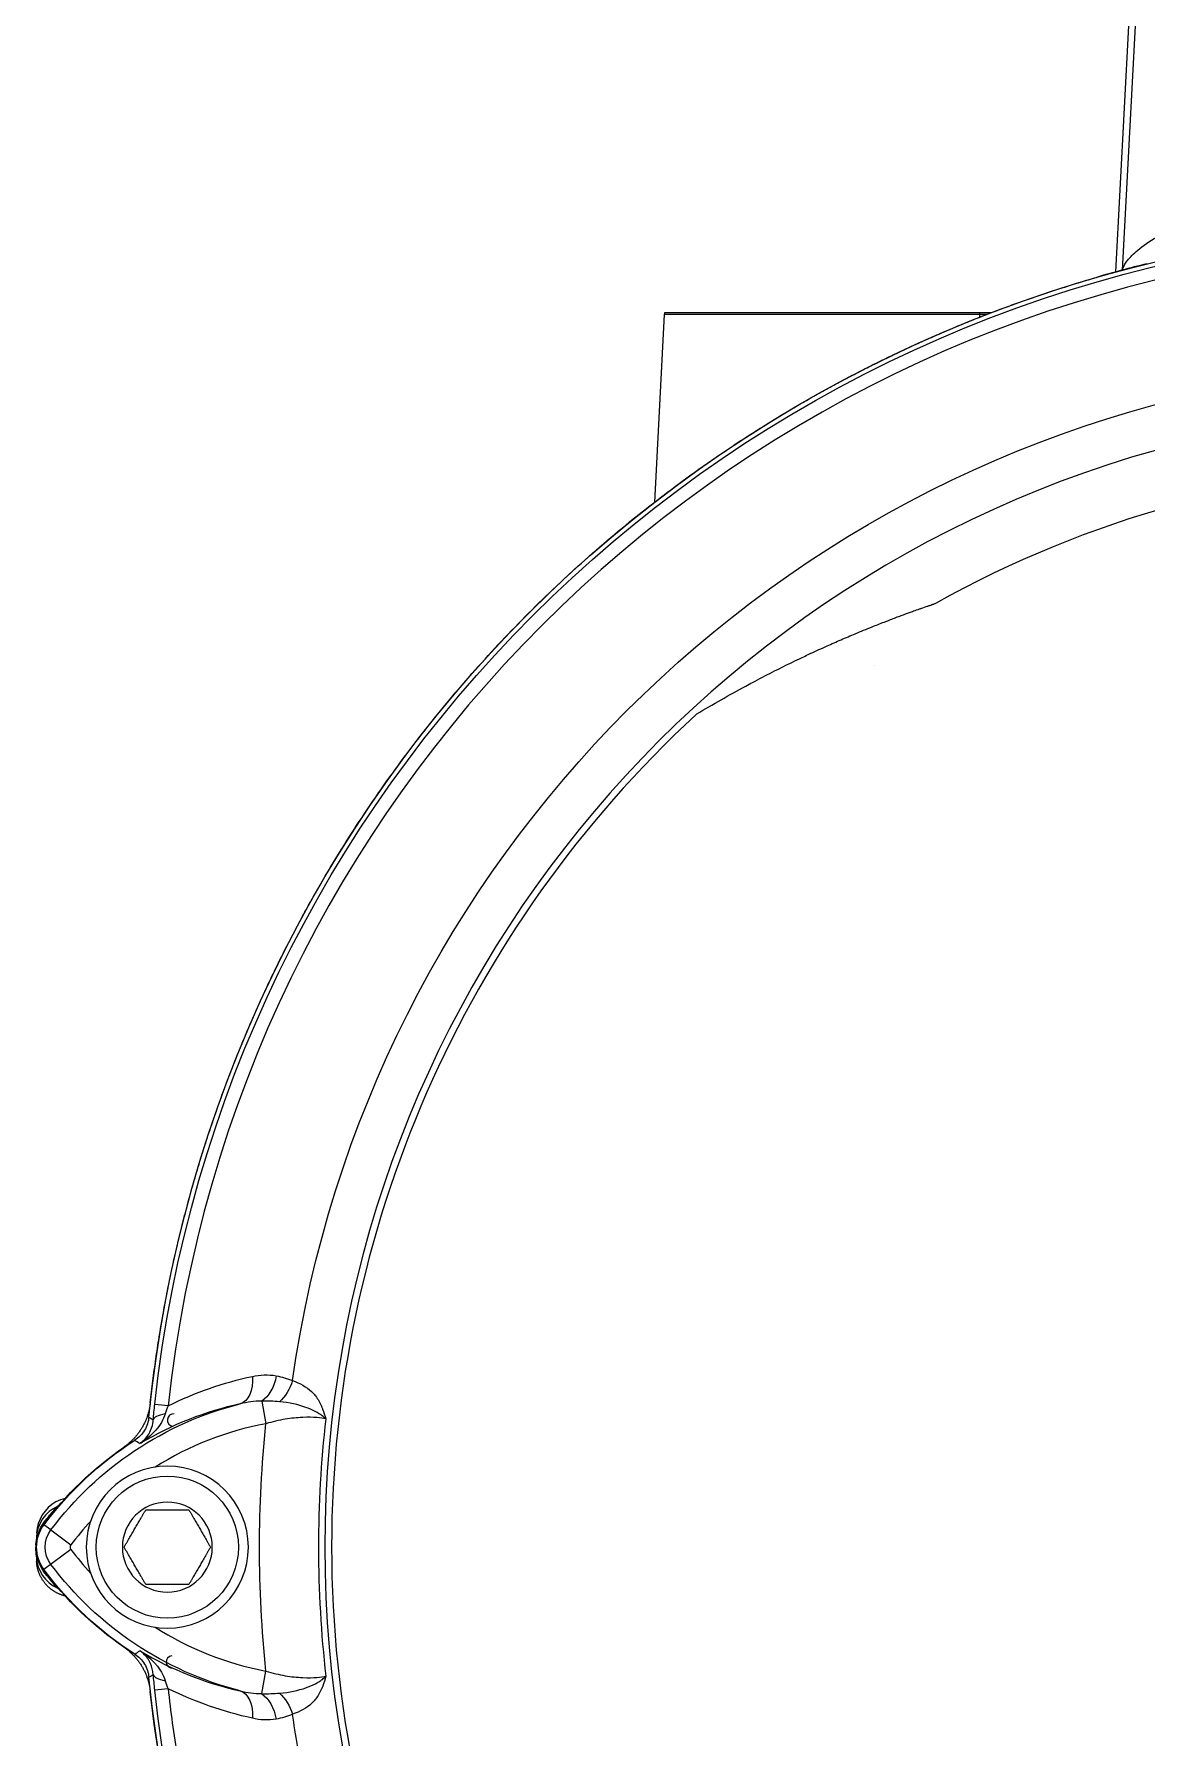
# Model space of a CAD drawing. Header units: millimetres. Extents: x 553637 to 584936, y 5008 to 53898.
# Drawn here: x 559888.7 to 559978, y 37716.2 to 37852.8 of the extents above; entities that cross this region are included whole.
import ezdxf

# ---------------------------------------------------------------- set-up
doc = ezdxf.new("R2010")
doc.units = ezdxf.units.MM
doc.header["$LTSCALE"] = 10
doc.header["$MEASUREMENT"] = 0
doc.layers.add('2', color=2, linetype='Continuous')

msp = doc.modelspace()

# ---------------------------------------------------------------- linework, layer by layer
at = {"layer": '2', "extrusion": (-1, 1.31047e-06, 1.33332e-29)}
for p, q in [((559975.52, 37833.75), (559976.55, 37853.49)), ((559976.05, 37833.89), (559977.08, 37853.49)), ((559938.52, 37815.3), (559939.31, 37830.34)), ((559965.15, 37830.34), (559939.31, 37830.34)), ((559964.61, 37830.13), (559964.61, 37830.34)), ((559964.39, 37808.94), (559964.39, 37808.94)), ((559966.84, 37810.13), (559966.84, 37810.13)), ((559966.97, 37810.19), (559966.97, 37810.19)), ((559899.47, 37742.82), (559898.4, 37742.94)), ((559906.98, 37743.2), (559907.32, 37741.39)), ((559888.95, 37732.64), (559888.95, 37732.64)), ((559889.07, 37732.64), (559889.07, 37732.64)), ((559889.1, 37732.64), (559889.09, 37732.64)), ((559890.07, 37732.87), (559889.51, 37733.28)), ((559890.07, 37732.87), (559891.67, 37731.67)), ((559888.87, 37731.65), (559888.86, 37731.49)), ((559888.87, 37731.32), (559888.86, 37731.49)), ((559888.9, 37732.27), (559888.87, 37731.66)), ((559888.87, 37731.65), (559888.87, 37731.65)), ((559888.9, 37730.7), (559888.87, 37731.32)), ((559888.87, 37731.32), (559888.87, 37731.32)), ((559891.67, 37731.31), (559889.51, 37729.69)), ((559888.9, 37730.7), (559888.92, 37730.33)), ((559888.95, 37730.33), (559888.95, 37730.33)), ((559889.07, 37730.33), (559889.07, 37730.33)), ((559889.1, 37730.33), (559889.09, 37730.33)), ((559906.98, 37719.74), (559907.32, 37721.55)), ((559899.47, 37720.14), (559898.41, 37720.03))]:
    msp.add_line(p, q, dxfattribs=at)
at = {"layer": '2', "extrusion": (3.3667e-22, 2.56909e-16, -1)}
for radius in [6.5, 3.61]:
    msp.add_circle((-559899.41, 37731.49), radius, dxfattribs=at)
at = {"layer": '2'}
msp.add_circle((559899.41, 37731.49), 5.7, dxfattribs=at)
at = {"layer": '2', "extrusion": (3.3667e-22, 2.56909e-16, -1)}
for centre, radius, start, end in [((-560003.41, 37731.49), 105.99, 5.6479, 84.351), ((-560003.41, 37731.49), 105.63, 6.2249, 83.7714), ((-559977.01, 37830.01), 4.5, 46.952, 47.1597), ((-560003.41, 37731.49), 94.9, 8.0915, 81.884), ((-560003.41, 37731.49), 86.73, 60.7815, 115.472), ((-559911.93, 37716.51), 27.3, 36.8037, 75.8341), ((-560003.41, 37731.49), 96.6, 354.0969, 5.8832), ((-559911.93, 37716.51), 27.99, 36.8053, 57.2755), ((-559891.91, 37731.49), 2.99, 323.1302, 36.87), ((-559891.91, 37731.49), 2.3, 323.1302, 36.87), ((-559912.07, 37746.61), 28.2, 302.7999, 323.1302), ((-559912.07, 37746.61), 27.5, 284.3449, 323.1302), ((-560003.41, 37731.49), 105.99, 275.6479, 354.351), ((-560003.41, 37731.49), 106, 346.1362, 353.7262), ((-560003.41, 37731.49), 105.63, 276.2249, 353.7714), ((-560003.41, 37731.49), 94.9, 348.833, 351.884)]:
    msp.add_arc(centre, radius, start, end, dxfattribs=at)
at = {"layer": '2'}
for centre, radius, start, end in [((560003.41, 37731.49), 104.56, 96.2287, 173.7751), ((560003.41, 37731.49), 106, 103.8639, 106.1361), ((560003.41, 37731.49), 91.36, 101.9162, 258.0836), ((560003.41, 37731.49), 90.82, 132.7093, 227.2905), ((559899.91, 37741.68), 0.5, 84.6504, 264.6504), ((559911.93, 37716.51), 25.3, 100.5032, 122.2334), ((560003.41, 37731.49), 91.87, 173.5709, 186.4725), ((559911.93, 37716.51), 25.3, 137.5579, 143.2015), ((559891.91, 37731.49), 0.3, 143.13, 216.8698), ((559912.07, 37746.61), 25.5, 216.8698, 222.457), ((559912.07, 37746.61), 25.5, 237.6578, 259.2591), ((559899.82, 37722.28), 0.5, 95.3547, 275.3547), ((560003.41, 37731.49), 104.56, 186.2287, 189.2707)]:
    msp.add_arc(centre, radius, start, end, dxfattribs=at)
for centre, major_axis, ratio, start_param, end_param in [((559963.65, 37830.24), (0, 2), 0.479426, 4.764738, 4.837585), ((559891.9, 37732.11), (-3, 0.16), 0.97809, -1.076074, 0.000001), ((559887.68, 37735.89), (-2.32, 1.9), 0.582278, 2.966863, 3.128208), ((559891.9, 37730.86), (-3, -0.16), 0.97809, -0.000001, 1.076072), ((559887.6, 37727.19), (-2.35, -1.87), 0.608269, 3.141395, 3.297655), ((559887.68, 37727.08), (-2.32, -1.9), 0.582316, 3.154977, 3.31633), ((559901.27, 37721.55), (-2.99, -0.26), 0.276748, 0.036326, 0.799906), ((560003.61, 37731.54), (-96.96, -28.77), 0.99897, 6.10349, 6.103504)]:
    msp.add_ellipse(centre, major_axis=major_axis, ratio=ratio, start_param=start_param, end_param=end_param, dxfattribs=at)
at = {"layer": '2', "extrusion": (3.3667e-22, 2.56909e-16, -1)}
for centre, major_axis, ratio, start_param, end_param in [((559904.64, 37745.4), (0.55, -2.44), 0.617656, 4.940677, 6.238795), ((559906.56, 37745.46), (-0.44, -2.46), 0.64256, 4.69005, 5.751407), ((559907.86, 37745.07), (-0.94, -2.32), 0.6313, 4.555752, 5.39257), ((559897.06, 37734.09), (-0.98, -8.97), 0.000013, 3.112346, 3.141593), ((559901.27, 37741.42), (-2.99, 0.26), 0.275932, 0.036317, 0.800399), ((559907.02, 37721.51), (17.52, 16.86), 0.864581, -1.756097, -1.385496), ((559887.6, 37735.78), (-2.35, 1.87), 0.608244, 3.141615, 3.297848), ((559889.32, 37737.42), (-1.7, 2.47), 0.632215, 3.351442, 3.380329), ((559888.06, 37733.2), (1.07, -0.48), 0.276188, -0.040809, -0.001126), ((559885.48, 37736.28), (-3.99, 2.99), 0.124507, 3.117777, 3.141693), ((559888.27, 37729.86), (-0.86, -0.389), 0.307776, -3.140354, -3.09613), ((559907.02, 37741.46), (17.52, -16.86), 0.864581, 1.385496, 1.756097), ((559887.5, 37728.21), (-1.96, -1.47), 0.177495, -3.141663, -3.107576), ((559889.32, 37725.55), (-1.7, -2.47), 0.632215, 2.902856, 2.931733), ((559893.85, 37727.41), (-2.07, 3.94), 0.021561, -3.10066, -3.097544), ((559897.08, 37728.69), (0.96, -8.79), 0.000014, 0.001504, 0.029771), ((559904.64, 37717.54), (-0.55, -2.44), 0.61716, 3.185961, 4.481982), ((559906.55, 37717.47), (0.42, -2.46), 0.642659, 3.667819, 4.729172), ((559907.86, 37717.86), (-0.93, 2.32), 0.631919, 0.889349, 1.723254)]:
    msp.add_ellipse(centre, major_axis=major_axis, ratio=ratio, start_param=start_param, end_param=end_param, dxfattribs=at)
at = {"layer": '2'}
for points, degree, knots in [([(559976.05, 37833.9), (559976.08, 37834.08), (559976.18, 37834.3), (559976.35, 37834.54), (559976.38, 37834.58), (559976.41, 37834.62), (559976.44, 37834.67), (559976.65, 37834.92), (559976.93, 37835.2), (559977.28, 37835.5), (559977.69, 37835.84), (559978.21, 37836.21), (559978.82, 37836.57), (559979.17, 37836.78), (559979.54, 37836.99), (559979.94, 37837.19), (559980.96, 37837.7), (559982.14, 37838.19), (559983.42, 37838.58)], 3, [0.3969928, 0.3969928, 0.3969928, 0.3969928, 0.5, 0.5, 0.5, 0.5179289, 0.5179289, 0.5179289, 0.625, 0.625, 0.625, 0.75, 0.75, 0.75, 0.8207363, 0.8207363, 0.8207363, 1, 1, 1, 1]), ([(559898.04, 37743.07), (559899.61, 37757.28), (559903.56, 37771.23), (559909.86, 37784.37), (559924.53, 37805.06), (559944.42, 37820.54), (559953.74, 37826.06), (559963.66, 37830.33), (559973.95, 37833.31)], 5, [-0.9995562, -0.9995562, -0.9995562, -0.9995562, -0.9995562, -0.9995562, -0.5, -0.5, -0.5, -0.1256485, -0.1256485, -0.1256485, -0.1256485, -0.1256485, -0.1256485]), ([(559939.32, 37830.49), (559939.32, 37830.49), (559939.36, 37830.49), (559939.67, 37830.49), (559940.35, 37830.49), (559942.48, 37830.49), (559943.92, 37830.49), (559947.37, 37830.49), (559949.36, 37830.49), (559953.62, 37830.49), (559955.86, 37830.49), (559959.21, 37830.49), (559960.34, 37830.49), (559962.53, 37830.49), (559963.59, 37830.49), (559964.6, 37830.49)], 3, [1.83403, 1.83403, 1.83403, 1.83403, 2.02299, 2.02299, 2.690662, 2.690662, 3.358333, 3.358333, 4.025917, 4.025917, 4.693537, 4.693537, 5.037705, 5.037705, 5.38188, 5.38188, 5.38188, 5.38188]), ([(559941.9, 37798.31), (559943.18, 37799.07), (559944.49, 37799.82), (559945.82, 37800.54), (559946, 37800.64), (559946.18, 37800.74), (559946.37, 37800.83), (559946.89, 37801.11), (559947.42, 37801.39), (559947.95, 37801.66), (559948.19, 37801.78), (559948.44, 37801.9), (559948.68, 37802.03), (559949.16, 37802.26), (559949.64, 37802.5), (559950.12, 37802.73), (559950.43, 37802.88), (559950.74, 37803.02), (559951.05, 37803.17), (559951.48, 37803.37), (559951.91, 37803.56), (559952.34, 37803.76), (559952.71, 37803.93), (559953.09, 37804.09), (559953.47, 37804.26), (559953.85, 37804.42), (559954.23, 37804.58), (559954.61, 37804.74), (559955.05, 37804.93), (559955.5, 37805.11), (559955.95, 37805.29), (559956.27, 37805.42), (559956.59, 37805.55), (559956.92, 37805.67), (559957.02, 37805.71), (559957.11, 37805.75), (559957.21, 37805.78), (559957.5, 37805.9), (559957.8, 37806.01), (559958.09, 37806.12), (559958.22, 37806.17), (559958.35, 37806.22), (559958.48, 37806.26), (559958.7, 37806.34), (559958.91, 37806.42), (559959.12, 37806.5), (559959.18, 37806.52), (559959.23, 37806.54), (559959.28, 37806.56), (559959.44, 37806.61), (559959.61, 37806.67), (559959.77, 37806.73), (559959.81, 37806.74), (559959.84, 37806.75), (559959.88, 37806.77), (559960.06, 37806.83), (559960.24, 37806.89), (559960.42, 37806.96), (559960.44, 37806.96), (559960.46, 37806.97), (559960.48, 37806.98), (559960.52, 37806.99), (559960.55, 37807), (559960.58, 37807.01), (559960.64, 37807.03), (559960.69, 37807.05), (559960.75, 37807.07), (559960.76, 37807.07), (559960.77, 37807.08), (559960.78, 37807.08), (559960.8, 37807.08), (559960.81, 37807.09), (559960.83, 37807.1), (559960.84, 37807.1), (559960.86, 37807.1), (559960.87, 37807.11), (559960.88, 37807.11), (559960.9, 37807.12), (559960.91, 37807.12), (559960.94, 37807.13), (559960.96, 37807.14), (559960.99, 37807.15), (559961.02, 37807.16), (559961.04, 37807.17), (559961.07, 37807.18)], 3, [0.0005055, 0.0005055, 0.0005055, 0.0005055, 0.2204479, 0.2204479, 0.2204479, 0.2503791, 0.2503791, 0.2503791, 0.3360249, 0.3360249, 0.3360249, 0.3753159, 0.3753159, 0.3753159, 0.4515996, 0.4515996, 0.4515996, 0.5002528, 0.5002528, 0.5002528, 0.5671758, 0.5671758, 0.5671758, 0.6251896, 0.6251896, 0.6251896, 0.6827515, 0.6827515, 0.6827515, 0.7501264, 0.7501264, 0.7501264, 0.7983272, 0.7983272, 0.7983272, 0.8125948, 0.8125948, 0.8125948, 0.8561154, 0.8561154, 0.8561154, 0.8750632, 0.8750632, 0.8750632, 0.9062974, 0.9062974, 0.9062974, 0.9139056, 0.9139056, 0.9139056, 0.9375316, 0.9375316, 0.9375316, 0.9427906, 0.9427906, 0.9427906, 0.9687658, 0.9687658, 0.9687658, 0.9717018, 0.9717018, 0.9717018, 0.9765743, 0.9765743, 0.9765743, 0.9843829, 0.9843829, 0.9843829, 0.9861196, 0.9861196, 0.9861196, 0.9882872, 0.9882872, 0.9882872, 0.9902393, 0.9902393, 0.9902393, 0.9921914, 0.9921914, 0.9921914, 0.9960957, 0.9960957, 0.9960957, 1, 1, 1, 1]), ([(559909.45, 37744.84), (559910.06, 37744.64), (559910.57, 37744.34), (559910.98, 37743.96), (559911.07, 37743.87), (559911.16, 37743.78), (559911.24, 37743.68), (559911.26, 37743.65), (559911.28, 37743.63), (559911.3, 37743.61), (559911.49, 37743.36), (559911.65, 37743.08), (559911.78, 37742.79), (559911.78, 37742.77), (559911.79, 37742.75), (559911.8, 37742.73), (559911.81, 37742.71), (559911.82, 37742.69), (559911.83, 37742.66), (559911.84, 37742.63), (559911.86, 37742.59), (559911.87, 37742.56), (559911.97, 37742.3), (559912.05, 37742.04), (559912.12, 37741.77)], 3, [0, 0, 0, 0, 0.002489751, 0.002489751, 0.002489751, 0.003064309, 0.003064309, 0.003064309, 0.003199855, 0.003199855, 0.003199855, 0.004596464, 0.004596464, 0.004596464, 0.004691186, 0.004691186, 0.004691186, 0.004787983, 0.004787983, 0.004787983, 0.004955562, 0.004955562, 0.004955562, 0.006128618, 0.006128618, 0.006128618, 0.006128618]), ([(559899.24, 37742.19), (559899.09, 37741.7), (559898.82, 37741.26), (559898.49, 37740.88), (559898.47, 37740.86), (559898.45, 37740.84), (559898.43, 37740.82), (559898.07, 37740.42), (559897.65, 37740.07), (559897.21, 37739.79)], 3, [0, 0, 0, 0, 0.001518095, 0.001518095, 0.001518095, 0.001601822, 0.001601822, 0.001601822, 0.003203644, 0.003203644, 0.003203644, 0.003203644]), ([(559912.12, 37741.77), (559912.04, 37741.85), (559911.95, 37741.94), (559911.84, 37742.02), (559911.8, 37742.05), (559911.76, 37742.08), (559911.72, 37742.1), (559911.67, 37742.14), (559911.61, 37742.18), (559911.55, 37742.21), (559911.52, 37742.23), (559911.48, 37742.26), (559911.44, 37742.28), (559911.23, 37742.4), (559910.98, 37742.52), (559910.71, 37742.63), (559910.65, 37742.65), (559910.58, 37742.68), (559910.51, 37742.7), (559909.91, 37742.92), (559909.2, 37743.09), (559908.4, 37743.15)], 3, [0, 0, 0, 0, 0.000814772, 0.000814772, 0.000814772, 0.001086363, 0.001086363, 0.001086363, 0.001448484, 0.001448484, 0.001448484, 0.00167159, 0.00167159, 0.00167159, 0.002896968, 0.002896968, 0.002896968, 0.003189559, 0.003189559, 0.003189559, 0.005793936, 0.005793936, 0.005793936, 0.005793936]), ([(559897.93, 37741.92), (559897.91, 37741.73), (559897.87, 37741.55), (559897.76, 37741.19), (559897.67, 37741.02), (559897.48, 37740.7), (559897.36, 37740.55), (559897.1, 37740.28), (559896.95, 37740.16), (559896.79, 37740.06)], 3, [0, 0, 0, 0, 0.0556198, 0.0556198, 0.1126851, 0.1126851, 0.1697507, 0.1697507, 0.2253703, 0.2253703, 0.2253703, 0.2253703]), ([(559897.21, 37739.79), (559897.48, 37739.98), (559897.73, 37740.24), (559897.92, 37740.55), (559897.93, 37740.57), (559897.94, 37740.58), (559897.94, 37740.6), (559898.12, 37740.9), (559898.25, 37741.27), (559898.28, 37741.71)], 3, [0, 0, 0, 0, 0.001607954, 0.001607954, 0.001607954, 0.001677327, 0.001677327, 0.001677327, 0.003215958, 0.003215958, 0.003215958, 0.003215958]), ([(559912.12, 37741.77), (559911.78, 37741.85), (559911.13, 37741.93), (559910.29, 37741.89), (559910.27, 37741.89), (559910.26, 37741.89), (559910.24, 37741.89), (559909.82, 37741.87), (559909.35, 37741.82), (559908.87, 37741.75), (559908.36, 37741.66), (559907.84, 37741.54), (559907.32, 37741.39)], 3, [0, 0, 0, 0, 0.003114101, 0.003114101, 0.003114101, 0.003164388, 0.003164388, 0.003164388, 0.004710954, 0.004710954, 0.004710954, 0.006328776, 0.006328776, 0.006328776, 0.006328776]), ([(559891.22, 37735.4), (559890.96, 37735.34), (559890.7, 37735.24), (559890.47, 37735.11), (559889.58, 37734.62), (559888.97, 37733.66), (559888.92, 37732.64)], 3, [0, 0, 0, 0, 0.1839314, 0.1839314, 0.1839314, 0.8782042, 0.8782042, 0.8782042, 0.8782042]), ([(559890.61, 37734.77), (559890.39, 37734.56), (559890.18, 37734.34), (559890, 37734.09), (559889.92, 37733.99), (559889.85, 37733.89), (559889.78, 37733.78)], 3, [0, 0, 0, 0, 0.7104144, 0.7104144, 0.7104144, 0.9999989, 0.9999989, 0.9999989, 0.9999989]), ([(559888.87, 37731.65), (559888.88, 37731.94), (559888.94, 37732.24), (559889.15, 37732.79), (559889.29, 37733.06), (559889.47, 37733.29)], 3, [0, 0, 0, 0, 0.0887128, 0.0887128, 0.1774254, 0.1774254, 0.1774254, 0.1774254]), ([(559888.87, 37731.65), (559888.89, 37731.97), (559888.95, 37732.28), (559889.08, 37732.62), (559889.1, 37732.65), (559889.12, 37732.7), (559889.12, 37732.7), (559889.12, 37732.71), (559889.13, 37732.72), (559889.13, 37732.72), (559889.13, 37732.72), (559889.13, 37732.72), (559889.13, 37732.72), (559889.13, 37732.72)], 3, [0, 0, 0, 0, 0.953611, 0.953611, 1.07174, 1.07174, 1.093885, 1.093885, 1.102189, 1.102189, 1.102373, 1.102373, 1.102401, 1.102401, 1.102401, 1.102401]), ([(559889.13, 37732.72), (559889.1, 37732.66), (559889.06, 37732.57), (559889.04, 37732.51), (559889.04, 37732.5), (559889.04, 37732.5), (559889.04, 37732.49), (559889.02, 37732.45), (559889.01, 37732.42), (559889, 37732.39), (559889, 37732.38), (559889, 37732.38), (559889, 37732.37), (559888.99, 37732.34), (559888.98, 37732.31), (559888.97, 37732.29), (559888.97, 37732.28), (559888.97, 37732.28), (559888.97, 37732.27), (559888.97, 37732.26), (559888.96, 37732.25), (559888.96, 37732.24), (559888.95, 37732.21), (559888.95, 37732.19), (559888.95, 37732.18), (559888.94, 37732.15), (559888.93, 37732.13), (559888.93, 37732.11)], 3, [0, 0, 0, 0, 0.125, 0.125, 0.125, 0.135296, 0.135296, 0.135296, 0.224976, 0.224976, 0.224976, 0.25, 0.25, 0.25, 0.375, 0.375, 0.375, 0.412987, 0.412987, 0.412987, 0.5, 0.5, 0.5, 0.679747, 0.679747, 0.679747, 1, 1, 1, 1]), ([(559889.13, 37732.72), (559889.11, 37732.67), (559889.09, 37732.63), (559889.05, 37732.53), (559889.04, 37732.49), (559889.01, 37732.4), (559888.99, 37732.36), (559888.98, 37732.32)], 3, [0, 0, 0, 0, 0.1594685, 0.1594685, 0.3048524, 0.3048524, 0.4333728, 0.4333728, 0.4333728, 0.4333728]), ([(559889.01, 37732.41), (559889.02, 37732.44), (559889.03, 37732.46), (559889.04, 37732.5), (559889.04, 37732.51), (559889.04, 37732.51), (559889.04, 37732.52), (559889.07, 37732.58), (559889.1, 37732.67), (559889.13, 37732.73)], 3, [0, 0, 0, 0, 0.0749519, 0.0749519, 0.0749519, 0.0852487, 0.0852487, 0.0852487, 0.2102487, 0.2102487, 0.2102487, 0.2102487]), ([(559889.74, 37733.71), (559889.72, 37733.67), (559889.69, 37733.63), (559889.67, 37733.59), (559889.65, 37733.56), (559889.63, 37733.54), (559889.61, 37733.51), (559889.6, 37733.48), (559889.58, 37733.45), (559889.56, 37733.42), (559889.56, 37733.42), (559889.55, 37733.42), (559889.55, 37733.41), (559889.55, 37733.41), (559889.54, 37733.4), (559889.54, 37733.39), (559889.54, 37733.39), (559889.53, 37733.39), (559889.53, 37733.39), (559889.53, 37733.38), (559889.52, 37733.37), (559889.51, 37733.36), (559889.51, 37733.36), (559889.51, 37733.35), (559889.51, 37733.35), (559889.5, 37733.35), (559889.5, 37733.34), (559889.5, 37733.34), (559889.5, 37733.34), (559889.5, 37733.34), (559889.49, 37733.33), (559889.49, 37733.33), (559889.49, 37733.33), (559889.49, 37733.32), (559889.48, 37733.32), (559889.48, 37733.31), (559889.47, 37733.31)], 3, [0, 0, 0, 0, 0.312158, 0.312158, 0.312158, 0.547362, 0.547362, 0.547362, 0.782594, 0.782594, 0.782594, 0.8125, 0.8125, 0.8125, 0.863026, 0.863026, 0.863026, 0.875, 0.875, 0.875, 0.9375, 0.9375, 0.9375, 0.953125, 0.953125, 0.953125, 0.96875, 0.96875, 0.96875, 0.981602, 0.981602, 0.981602, 0.990464, 0.990464, 0.990464, 1, 1, 1, 1]), ([(559889.47, 37729.68), (559889.29, 37729.92), (559889.15, 37730.18), (559888.94, 37730.73), (559888.88, 37731.03), (559888.87, 37731.32)], 3, [0, 0, 0, 0, 0.0887127, 0.0887127, 0.1774254, 0.1774254, 0.1774254, 0.1774254]), ([(559889.13, 37730.25), (559889, 37730.54), (559888.91, 37730.86), (559888.88, 37731.22), (559888.87, 37731.27), (559888.87, 37731.32)], 3, [0, 0, 0, 0, 0.952451, 0.952451, 1.102407, 1.102407, 1.102407, 1.102407]), ([(559888.93, 37732.11), (559888.92, 37732.06), (559888.91, 37732.01), (559888.9, 37731.96), (559888.9, 37731.95), (559888.9, 37731.95), (559888.9, 37731.95)], 3, [0.6415608, 0.6415608, 0.6415608, 0.6415608, 0.9818051, 0.9818051, 0.9818051, 0.9999503, 0.9999503, 0.9999503, 0.9999503]), ([(559888.93, 37730.86), (559888.94, 37730.83), (559888.94, 37730.8), (559888.96, 37730.74), (559888.96, 37730.72), (559888.97, 37730.7), (559888.97, 37730.68), (559888.98, 37730.67), (559888.98, 37730.67), (559888.98, 37730.66), (559888.98, 37730.64), (559888.99, 37730.62), (559889, 37730.6), (559889, 37730.59), (559889, 37730.58), (559889.01, 37730.57), (559889.01, 37730.55), (559889.02, 37730.52), (559889.04, 37730.48), (559889.04, 37730.48), (559889.04, 37730.47), (559889.04, 37730.47), (559889.06, 37730.4), (559889.1, 37730.32), (559889.13, 37730.25)], 3, [0, 0, 0, 0, 0.499917, 0.499917, 0.499917, 0.624917, 0.624917, 0.624917, 0.6694489, 0.6694489, 0.6694489, 0.749917, 0.749917, 0.749917, 0.7853598, 0.7853598, 0.7853598, 0.862735, 0.862735, 0.862735, 0.874917, 0.874917, 0.874917, 0.999917, 0.999917, 0.999917, 0.999917]), ([(559888.98, 37730.67), (559889, 37730.59), (559889.02, 37730.51), (559889.08, 37730.37), (559889.1, 37730.31), (559889.13, 37730.25)], 3, [0.1987769, 0.1987769, 0.1987769, 0.1987769, 0.4471504, 0.4471504, 0.6516264, 0.6516264, 0.6516264, 0.6516264]), ([(559889.13, 37730.24), (559889.1, 37730.3), (559889.07, 37730.39), (559889.04, 37730.46), (559889.04, 37730.46), (559889.04, 37730.47), (559889.04, 37730.47), (559889.02, 37730.51), (559889.02, 37730.54), (559889.01, 37730.57), (559889.01, 37730.57), (559889.01, 37730.57), (559889, 37730.57)], 3, [0.7747131, 0.7747131, 0.7747131, 0.7747131, 0.8997131, 0.8997131, 0.8997131, 0.9118954, 0.9118954, 0.9118954, 0.9892726, 0.9892726, 0.9892726, 1, 1, 1, 1]), ([(559889.47, 37729.67), (559889.48, 37729.66), (559889.48, 37729.66), (559889.48, 37729.65), (559889.49, 37729.65), (559889.49, 37729.64), (559889.49, 37729.64), (559889.5, 37729.64), (559889.5, 37729.63), (559889.5, 37729.63), (559889.5, 37729.63), (559889.5, 37729.62), (559889.51, 37729.62), (559889.51, 37729.62), (559889.51, 37729.61), (559889.51, 37729.61), (559889.52, 37729.6), (559889.53, 37729.59), (559889.53, 37729.58), (559889.53, 37729.58), (559889.54, 37729.58), (559889.54, 37729.58), (559889.54, 37729.57), (559889.55, 37729.56), (559889.56, 37729.55), (559889.56, 37729.54), (559889.56, 37729.54), (559889.57, 37729.54), (559889.58, 37729.52), (559889.59, 37729.51), (559889.6, 37729.49), (559889.65, 37729.42), (559889.69, 37729.34), (559889.74, 37729.26)], 3, [0, 0, 0, 0, 0.006738, 0.006738, 0.006738, 0.017578, 0.017578, 0.017578, 0.03125, 0.03125, 0.03125, 0.046875, 0.046875, 0.046875, 0.0625, 0.0625, 0.0625, 0.125, 0.125, 0.125, 0.136871, 0.136871, 0.136871, 0.217085, 0.217085, 0.217085, 0.25, 0.25, 0.25, 0.375, 0.375, 0.375, 1, 1, 1, 1]), ([(559889.78, 37729.19), (559889.98, 37728.9), (559890.19, 37728.63), (559890.42, 37728.38), (559890.48, 37728.32), (559890.55, 37728.26), (559890.61, 37728.2)], 3, [0, 0, 0, 0, 0.797279, 0.797279, 0.797279, 1, 1, 1, 1]), ([(559896.8, 37722.91), (559896.95, 37722.81), (559897.1, 37722.69), (559897.36, 37722.42), (559897.48, 37722.27), (559897.68, 37721.95), (559897.76, 37721.77), (559897.87, 37721.42), (559897.91, 37721.24), (559897.93, 37721.05)], 3, [0, 0, 0, 0, 0.0555392, 0.0555392, 0.112518, 0.112518, 0.1694965, 0.1694965, 0.225036, 0.225036, 0.225036, 0.225036]), ([(559898.28, 37721.26), (559898.26, 37721.6), (559898.17, 37721.9), (559898.05, 37722.16), (559898.02, 37722.23), (559897.98, 37722.3), (559897.95, 37722.37), (559897.87, 37722.51), (559897.78, 37722.63), (559897.69, 37722.74), (559897.54, 37722.91), (559897.38, 37723.06), (559897.21, 37723.18)], 3, [0, 0, 0, 0, 0.001201353, 0.001201353, 0.001201353, 0.00153948, 0.00153948, 0.00153948, 0.002207001, 0.002207001, 0.002207001, 0.003212598, 0.003212598, 0.003212598, 0.003212598]), ([(559897.21, 37723.18), (559897.66, 37722.89), (559898.08, 37722.55), (559898.43, 37722.15), (559898.45, 37722.13), (559898.47, 37722.11), (559898.49, 37722.09), (559898.82, 37721.7), (559899.09, 37721.27), (559899.24, 37720.78)], 3, [0, 0, 0, 0, 0.00160022, 0.00160022, 0.00160022, 0.001683551, 0.001683551, 0.001683551, 0.003200441, 0.003200441, 0.003200441, 0.003200441]), ([(559907.32, 37721.55), (559907.84, 37721.39), (559908.37, 37721.27), (559908.87, 37721.18), (559909.36, 37721.1), (559909.83, 37721.05), (559910.25, 37721.03), (559910.26, 37721.03), (559910.28, 37721.03), (559910.29, 37721.03), (559911.13, 37720.99), (559911.79, 37721.06), (559912.12, 37721.13)], 3, [0, 0, 0, 0, 0.001610549, 0.001610549, 0.001610549, 0.0031485, 0.0031485, 0.0031485, 0.003199709, 0.003199709, 0.003199709, 0.006297001, 0.006297001, 0.006297001, 0.006297001]), ([(559908.42, 37719.78), (559909.21, 37719.83), (559909.92, 37720), (559910.53, 37720.21), (559910.59, 37720.24), (559910.66, 37720.26), (559910.72, 37720.29), (559910.99, 37720.39), (559911.24, 37720.51), (559911.45, 37720.63), (559911.49, 37720.65), (559911.53, 37720.67), (559911.56, 37720.7), (559911.62, 37720.73), (559911.68, 37720.77), (559911.73, 37720.8), (559911.77, 37720.83), (559911.81, 37720.86), (559911.85, 37720.88), (559911.95, 37720.97), (559912.05, 37721.05), (559912.12, 37721.13)], 3, [0, 0, 0, 0, 0.002599582, 0.002599582, 0.002599582, 0.002889594, 0.002889594, 0.002889594, 0.004112913, 0.004112913, 0.004112913, 0.004334392, 0.004334392, 0.004334392, 0.004695591, 0.004695591, 0.004695591, 0.00496649, 0.00496649, 0.00496649, 0.005779189, 0.005779189, 0.005779189, 0.005779189]), ([(559912.12, 37721.13), (559912.06, 37720.86), (559911.98, 37720.6), (559911.88, 37720.35), (559911.86, 37720.31), (559911.85, 37720.28), (559911.84, 37720.24), (559911.83, 37720.22), (559911.82, 37720.2), (559911.81, 37720.18), (559911.8, 37720.16), (559911.79, 37720.14), (559911.78, 37720.12), (559911.65, 37719.83), (559911.5, 37719.55), (559911.3, 37719.31), (559911.29, 37719.29), (559911.27, 37719.26), (559911.25, 37719.24), (559911.17, 37719.14), (559911.08, 37719.05), (559910.99, 37718.96), (559910.58, 37718.58), (559910.07, 37718.29), (559909.45, 37718.09)], 3, [0, 0, 0, 0, 0.001170459, 0.001170459, 0.001170459, 0.001337668, 0.001337668, 0.001337668, 0.001434261, 0.001434261, 0.001434261, 0.001528763, 0.001528763, 0.001528763, 0.00292283, 0.00292283, 0.00292283, 0.003057526, 0.003057526, 0.003057526, 0.003630813, 0.003630813, 0.003630813, 0.006115053, 0.006115053, 0.006115053, 0.006115053])]:
    msp.add_open_spline(points, degree=degree, knots=knots, dxfattribs=at)
for points, degree in [([(559939.31, 37830.34), (559939.31, 37830.39), (559939.32, 37830.44), (559939.32, 37830.49)], 3), ([(559964.6, 37830.49), (559964.91, 37830.49), (559965.22, 37830.49), (559965.53, 37830.49)], 3), ([(559974.38, 37813.21), (559974.38, 37813.21), (559974.38, 37813.21), (559974.38, 37813.21)], 3), ([(559971.76, 37812.23), (559971.76, 37812.23), (559971.76, 37812.23), (559971.76, 37812.23)], 3), ([(559968.11, 37810.7), (559968.11, 37810.7), (559968.11, 37810.7), (559968.11, 37810.7)], 3), ([(559968.92, 37811.06), (559968.92, 37811.06), (559968.92, 37811.06), (559968.92, 37811.06)], 3), ([(559968.93, 37811.07), (559968.93, 37811.07), (559968.93, 37811.07), (559968.93, 37811.07)], 3), ([(559956.18, 37802.2), (559956.18, 37802.2), (559956.18, 37802.2), (559956.18, 37802.2)], 3), ([(559941.81, 37798.22), (559941.84, 37798.25), (559941.87, 37798.28), (559941.89, 37798.3)], 3), ([(559899.47, 37742.82), (559901.66, 37743.9), (559903.92, 37744.68), (559906.23, 37745.18)], 3), ([(559906.23, 37745.18), (559906.87, 37745.32), (559907.51, 37745.35), (559908.15, 37745.23)], 3), ([(559908.15, 37745.23), (559908.6, 37745.15), (559909.03, 37745.01), (559909.45, 37744.84)], 3), ([(559910.92, 37744.01), (559910.92, 37744.01), (559910.92, 37744.01), (559910.92, 37744.01)], 3), ([(559911.1, 37743.83), (559911.1, 37743.83), (559911.1, 37743.83), (559911.1, 37743.83)], 3), ([(559898.04, 37743.07), (559897.93, 37742.01), (559897.51, 37740.98), (559896.8, 37740.11), (559895.92, 37739.51)], 4), ([(559905.25, 37742.98), (559902.48, 37742.37), (559899.79, 37741.33), (559897.21, 37739.79)], 3), ([(559898.28, 37741.71), (559898.32, 37742.11), (559898.36, 37742.52), (559898.4, 37742.94)], 3), ([(559899.47, 37742.82), (559899.38, 37742.62), (559899.3, 37742.41), (559899.24, 37742.19)], 3), ([(559902.34, 37742.16), (559902.34, 37742.17), (559902.34, 37742.17), (559902.34, 37742.17)], 3), ([(559903.07, 37742.4), (559903.07, 37742.4), (559903.07, 37742.4), (559903.07, 37742.4)], 3), ([(559904.04, 37742.69), (559904.04, 37742.69), (559904.04, 37742.69), (559904.04, 37742.69)], 3), ([(559906.98, 37743.2), (559906.4, 37743.2), (559905.82, 37743.12), (559905.25, 37742.98)], 3), ([(559908.4, 37743.15), (559907.94, 37743.19), (559907.46, 37743.21), (559906.98, 37743.2)], 3), ([(559911.58, 37742.19), (559911.58, 37742.19), (559911.58, 37742.19), (559911.58, 37742.19)], 3), ([(559897.93, 37741.92), (559898.05, 37741.85), (559898.17, 37741.78), (559898.28, 37741.71)], 3), ([(559901.13, 37741.72), (559901.13, 37741.72), (559901.13, 37741.72), (559901.13, 37741.72)], 3), ([(559910.27, 37741.89), (559910.27, 37741.89), (559910.27, 37741.89), (559910.27, 37741.89)], 3), ([(559910.51, 37741.9), (559910.51, 37741.9), (559910.51, 37741.9), (559910.51, 37741.9)], 3), ([(559911.48, 37741.86), (559911.48, 37741.86), (559911.48, 37741.86), (559911.48, 37741.86)], 3), ([(559897.21, 37739.79), (559897.07, 37739.88), (559896.93, 37739.97), (559896.79, 37740.06)], 3), ([(559888.87, 37731.72), (559888.93, 37732.48), (559889.24, 37733.22), (559889.78, 37733.78)], 3), ([(559889.74, 37733.71), (559889.75, 37733.74), (559889.77, 37733.76), (559889.78, 37733.78)], 3), ([(559889.99, 37733.97), (559889.97, 37733.95), (559889.96, 37733.93), (559889.94, 37733.91)], 3), ([(559889.97, 37733.95), (559889.96, 37733.93), (559889.95, 37733.92), (559889.94, 37733.91)], 3), ([(559890.61, 37734.77), (559890.66, 37734.81), (559890.7, 37734.85), (559890.75, 37734.88)], 3), ([(559889.47, 37733.31), (559889.33, 37733.11), (559889.21, 37732.91), (559889.13, 37732.73)], 3), ([(559889.78, 37729.19), (559889.25, 37729.75), (559888.93, 37730.49), (559888.87, 37731.25)], 3), ([(559891.22, 37727.57), (559890.47, 37727.75), (559889.78, 37728.17), (559889.25, 37728.8), (559888.96, 37729.56), (559888.92, 37730.33)], 5), ([(559889.13, 37730.24), (559889.21, 37730.06), (559889.33, 37729.86), (559889.47, 37729.67)], 3), ([(559889.74, 37729.26), (559889.75, 37729.24), (559889.77, 37729.21), (559889.78, 37729.19)], 3), ([(559889.94, 37729.06), (559889.96, 37729.04), (559889.97, 37729.02), (559889.99, 37729.01)], 3), ([(559889.94, 37729.06), (559889.95, 37729.05), (559889.96, 37729.04), (559889.97, 37729.03)], 3), ([(559890.75, 37728.09), (559890.7, 37728.12), (559890.66, 37728.16), (559890.61, 37728.2)], 3), ([(559895.92, 37723.47), (559896.8, 37722.86), (559897.51, 37722), (559897.93, 37720.97), (559898.04, 37719.9)], 4), ([(559896.8, 37722.91), (559896.94, 37723), (559897.07, 37723.09), (559897.21, 37723.18)], 3), ([(559897.21, 37723.18), (559899.79, 37721.63), (559902.49, 37720.58), (559905.26, 37719.96)], 3), ([(559898.28, 37721.26), (559898.17, 37721.19), (559898.05, 37721.12), (559897.93, 37721.05)], 3), ([(559898.41, 37720.03), (559898.36, 37720.44), (559898.32, 37720.86), (559898.28, 37721.26)], 3), ([(559899.24, 37720.78), (559899.3, 37720.56), (559899.38, 37720.35), (559899.47, 37720.14)], 3), ([(559906.23, 37717.77), (559903.92, 37718.28), (559901.66, 37719.06), (559899.47, 37720.14)], 3), ([(559900.86, 37721.35), (559900.86, 37721.35), (559900.86, 37721.35), (559900.86, 37721.35)], 3), ([(559901.14, 37721.23), (559901.14, 37721.23), (559901.14, 37721.23), (559901.14, 37721.24)], 3), ([(559902.33, 37720.79), (559902.33, 37720.79), (559902.33, 37720.79), (559902.33, 37720.79)], 3), ([(559904.05, 37720.26), (559904.05, 37720.26), (559904.05, 37720.26), (559904.05, 37720.26)], 3), ([(559910.42, 37721.02), (559910.42, 37721.02), (559910.42, 37721.02), (559910.42, 37721.02)], 3), ([(559910.59, 37721.02), (559910.59, 37721.02), (559910.59, 37721.02), (559910.59, 37721.02)], 3), ([(559911.66, 37721.06), (559911.66, 37721.06), (559911.66, 37721.06), (559911.66, 37721.06)], 3), ([(559911.73, 37720.8), (559911.73, 37720.8), (559911.73, 37720.8), (559911.73, 37720.8)], 3), ([(559911.88, 37720.34), (559911.88, 37720.34), (559911.88, 37720.34), (559911.88, 37720.34)], 3), ([(559905.26, 37719.96), (559905.83, 37719.82), (559906.4, 37719.74), (559906.98, 37719.74)], 3), ([(559906.98, 37719.74), (559907.46, 37719.72), (559907.95, 37719.75), (559908.42, 37719.78)], 3), ([(559911.04, 37719.01), (559911.04, 37719.01), (559911.04, 37719.01), (559911.04, 37719.01)], 3), ([(559908.14, 37717.7), (559907.51, 37717.59), (559906.87, 37717.62), (559906.23, 37717.77)], 3), ([(559909.45, 37718.09), (559909.02, 37717.92), (559908.59, 37717.78), (559908.14, 37717.7)], 3)]:
    msp.add_open_spline(points, degree=degree, dxfattribs=at)
for points in [[(559895.94, 37731.49), (559896.81, 37732.99), (559897.68, 37734.49)], [(559897.68, 37734.49), (559899.41, 37734.49), (559901.14, 37734.49)], [(559901.14, 37734.49), (559902.01, 37732.99), (559902.87, 37731.49)], [(559897.68, 37728.49), (559896.81, 37729.99), (559895.94, 37731.49)], [(559902.87, 37731.49), (559902.01, 37729.99), (559901.14, 37728.49)], [(559901.14, 37728.49), (559899.41, 37728.49), (559897.68, 37728.49)]]:
    msp.add_rational_spline(points, [1.29060117245, 1.49025786867, 1.29060117245], degree=2, dxfattribs=at)

doc.saveas('drawing.dxf')
